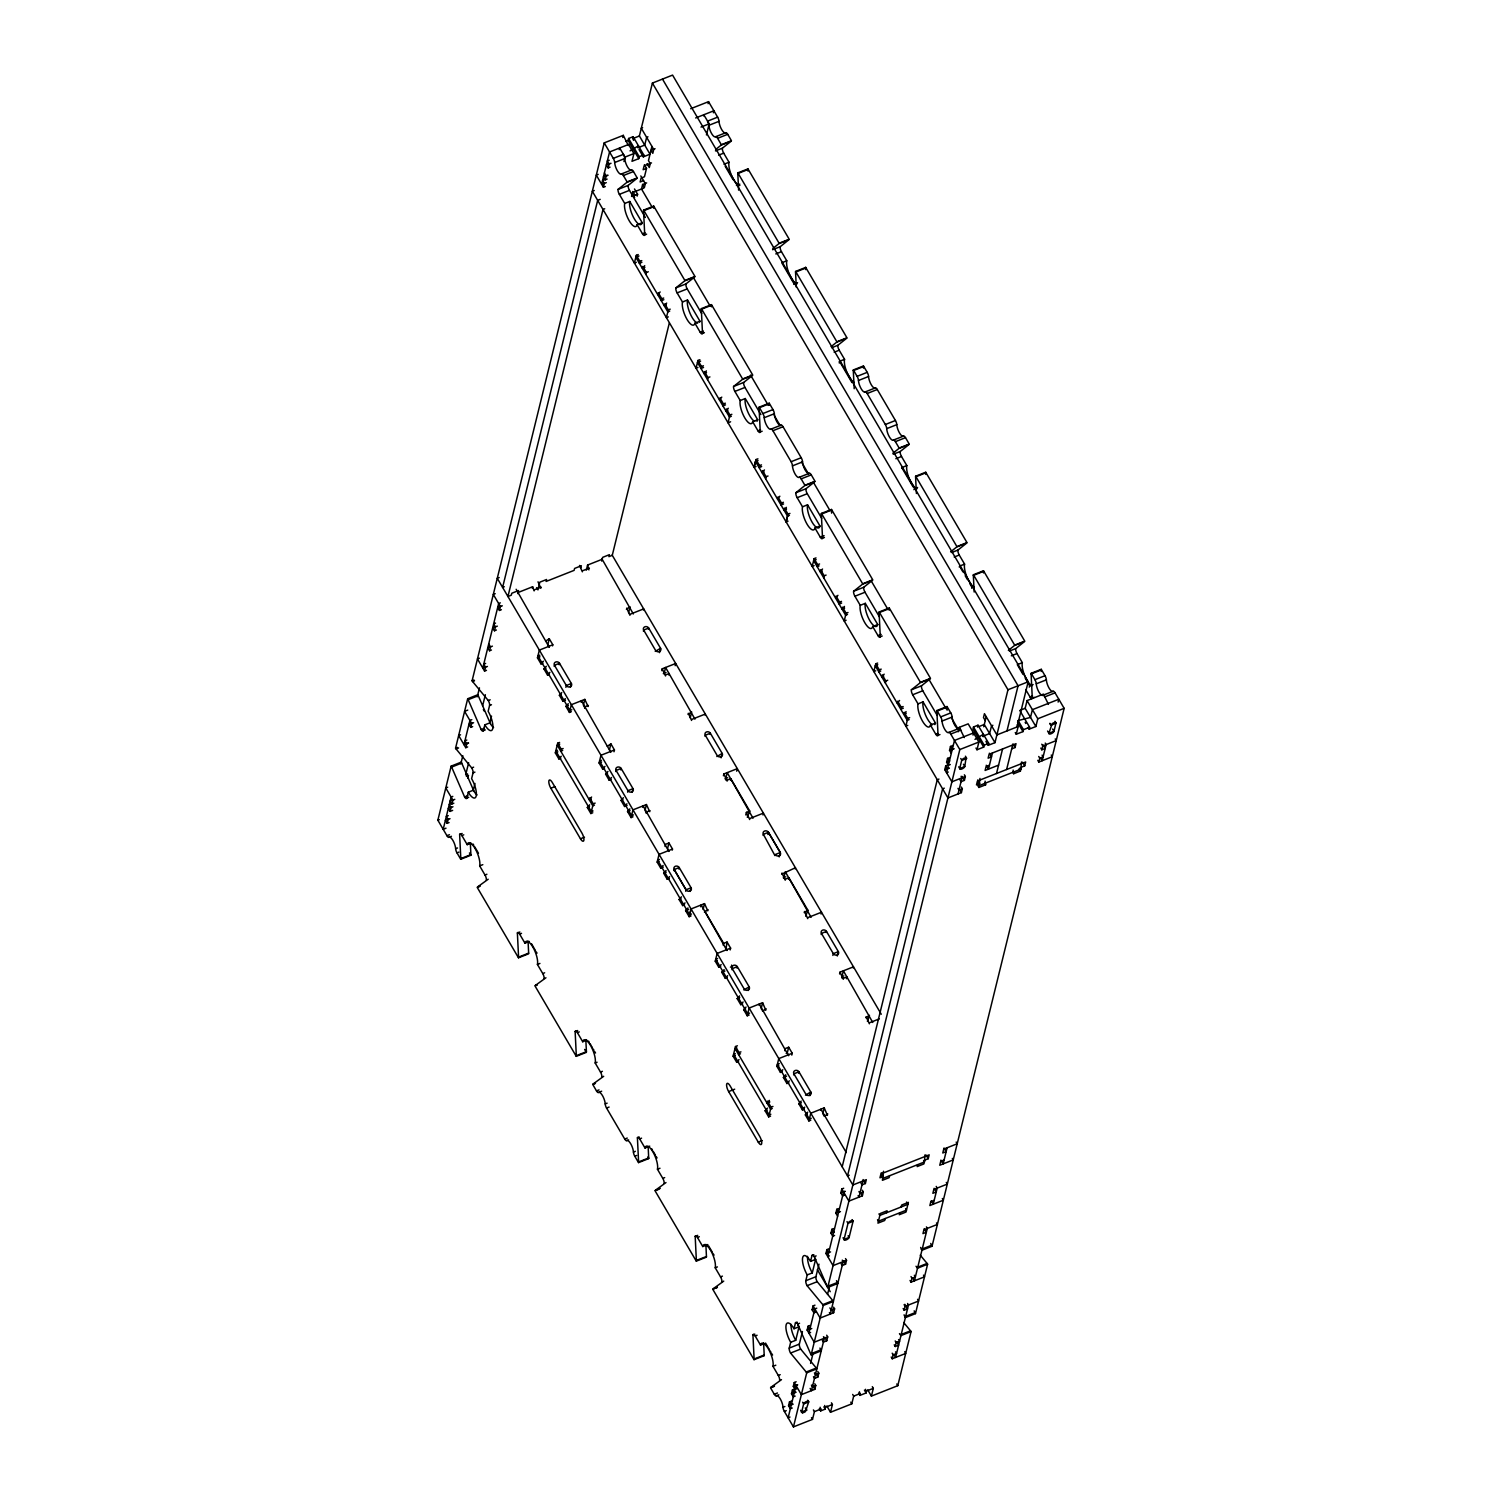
<?xml version="1.0" encoding="UTF-8"?>
<svg xmlns="http://www.w3.org/2000/svg" width="1502" height="1502" viewBox="0 0 1502 1502"><rect width="100%" height="100%" fill="white"/><g stroke="black" fill="none" stroke-linecap="round" stroke-linejoin="round"><path stroke-width="1.5" d="M802.5 1412.819L801.58 1412.349L803.645 1403.938A2.873 1.145 -30.4 0 1 806.518 1401.497A2.873 1.145 -30.4 0 1 808.696 1401.948L805.466 1411.58A3.361 1.333 -30.4 0 1 802.519 1412.8M1055.981 723.006L1055.08 722.443A3.361 1.333 -30.4 0 0 1052.132 723.682L1048.903 733.295A2.873 1.145 -30.4 0 0 1051.062 733.765A2.873 1.145 -30.4 0 0 1053.953 731.305L1055.981 723.006L1054.986 721.298M470.389 844.049L470.896 854.6A3.83 1.277 68.4 0 1 470.858 855.239L460.738 859.275L457.002 852.873A3.83 1.277 68.4 0 1 455.632 848.724A7.679 2.553 68.4 0 0 452.909 840.425A7.679 2.553 68.4 0 0 448.929 837.29A3.83 1.277 68.4 0 1 446.939 835.713L437.852 820.223L451.144 766.133L461.227 762.134A3.83 1.277 68.4 0 1 461.715 763.091L473.881 791.085M451.144 766.133A3.83 1.277 68.4 0 1 451.633 767.071L464.587 796.942A3.83 1.277 68.4 0 0 466.859 798.031L468.267 792.23A13.424 4.45 68.4 0 0 476.172 796.079A13.424 4.45 68.4 0 0 471.609 778.674L473.036 772.873A3.83 1.277 68.4 0 0 471.722 767.916L456.082 748.954A3.83 1.277 68.4 0 1 455.557 748.165L467.685 698.749L477.786 694.75A3.83 1.277 68.4 0 1 478.274 695.708L490.441 723.701M467.685 698.749A3.83 1.277 68.4 0 1 468.173 699.688L481.147 729.559A3.83 1.277 68.4 0 0 483.4 730.648L484.827 724.846A13.424 4.45 68.4 0 0 492.712 728.695A13.424 4.45 68.4 0 0 488.15 711.291L489.577 705.489A3.83 1.277 68.4 0 0 488.281 700.533L472.623 681.57A3.83 1.277 68.4 0 1 472.097 680.782L604.217 142.878L623.292 135.349L628.362 145.525M460.832 763.786L462.823 755.694M477.279 696.797L479.476 687.86M449.079 822.57L447.183 823.321L448.14 819.454L446.357 816.412L448.253 815.661M452.646 810.385L450.112 811.38L451.069 807.513L449.286 804.471L451.182 803.739M453.829 803.213L451.933 803.964L452.891 800.097L445.775 787.968L447.671 787.217M467.648 746.926L465.77 747.677L466.709 743.809L464.925 740.786L466.822 740.035M472.642 726.611L470.746 727.362L471.703 723.495L464.587 711.366L467.742 710.108M486.479 670.324L484.583 671.075L485.522 667.207L483.757 664.166L485.634 663.433M491.454 650.009L489.577 650.76L490.516 646.893L488.732 643.851M496.373 630.014L494.477 630.765L495.435 626.897L493.651 623.856L495.547 623.105M501.368 609.699L499.471 610.432L500.429 606.564L493.313 594.435L495.209 593.684M605.306 186.511L603.41 187.262L604.367 183.394L602.584 180.353L604.48 179.602M607.127 179.095L605.231 179.846L606.188 175.978L604.405 172.937M610.056 167.154L608.16 167.905L609.117 164.037L607.334 160.996L609.23 160.263M465.658 774.919L468.643 762.772M482.611 705.902L485.353 694.731M619.237 149.674L619.65 147.985L625.039 157.072L623.95 161.521M622.767 137.508L623.292 135.349M467.873 778.28L467.535 773.905M628.587 144.455L633.919 153.561L632.004 161.296L638.744 158.649L628.118 140.418L628.606 138.484L633.131 136.701L638.463 145.788L637.655 147.158M517.777 593.609L518.509 590.586L511.788 593.252L511.3 595.186L507.939 596.501L603.015 209.454L604.705 208.778M632.868 137.79L633.131 136.701M477.035 794.971A13.424 4.45 68.4 0 1 473.318 790.24L474.989 783.462M493.576 727.588A13.424 4.45 68.4 0 1 489.877 722.856L491.529 716.078M639.007 149.562L643.288 156.846L650.009 154.199L639.401 135.969L652.394 83.079L672.577 75.1L1028.175 681.777L1017.079 726.949M532.271 588.221L532.628 586.756L518.04 592.52M638.744 158.649L639.214 156.715L628.606 138.484M534.13 590.887L532.628 586.756M643.288 156.846L643.757 154.913L638.425 145.807L637.956 147.759L644.733 145.074L646.63 137.339L647.963 136.813M537.923 589.91L539.819 582.175L546.559 579.509L546.09 581.443L574.121 570.366L574.609 568.432L581.33 565.766L580.861 567.7M540.87 588.221L538.016 581.818M637.148 196.105L637.599 194.284L634.482 188.97M646.649 182.906L642.612 184.483L641.504 189.008L652.168 207.201M644.396 164.751L646.517 168.393L644.471 176.767L641.091 178.1L640.152 181.967L643.513 180.634M651.906 146.445L648.47 160.62L650.253 163.662L649.296 167.529L647.043 163.662M542.898 663.152L541.002 663.903L537.453 657.838L539.349 650.103L552.811 644.79L549.263 638.707L545.62 641.129M638.219 254.551L636.322 255.302L634.388 263.057L636.304 262.306M541.002 663.903L543.367 661.218M636.322 255.302L639.871 261.367L639.401 263.301L641.917 262.306M549.169 646.799L547.836 644.527L549.263 638.707M549.413 674.285L547.517 675.036L543.968 668.953L546.334 666.287M549.188 647.193L516.144 589.272M644.733 265.685L642.368 268.37L644.884 267.356M552.548 645.879L552.811 644.79M547.517 675.036L549.901 672.352M645.916 274.434L646.404 272.5L642.837 266.417M554.2 666.381L554.482 665.292A2.873 2.46 13.8 0 1 555.665 662.025A2.873 2.46 13.8 0 1 559.514 663.302L571.38 683.523L570.478 687.146M559.157 664.748L559.514 663.302L554.482 665.292L566.329 685.513A2.873 2.46 13.8 0 0 570.178 686.789A2.873 2.46 13.8 0 0 571.38 683.523L566.329 685.513L565.878 687.334M582.363 571.83L579.528 565.428M586.343 570.122L587.582 565.052L602.171 559.288M588.915 569.896L587.582 565.052M565.465 700.326L562.931 701.321L559.382 695.257L561.748 692.572M657.782 294.655L660.148 291.97M703.518 115.879L703.8 114.753L709.169 123.84L706.447 134.955M708.062 103.676L708.55 101.667L690.676 108.726M562.931 701.321L565.296 698.637M658.252 292.721L661.8 298.785L661.331 300.719L663.846 299.724M571.342 711.685L569.446 712.436L565.897 706.372L568.263 703.687M601.72 561.11L602.64 557.355L609.38 554.689L608.911 556.641L612.272 555.308L669.31 323.08M666.663 303.085L664.297 305.77L666.193 305.019M560.772 758.191L558.875 758.923L555.327 752.859L557.693 743.19L559.589 742.439M713.394 112.781L713.882 110.772L695.651 117.963M569.446 712.436L571.361 704.701L584.822 699.388L588.108 706.541M664.766 303.836L668.315 309.9L666.4 317.654L668.315 316.903M558.875 758.923L561.241 756.257M557.693 743.19L561.26 749.254L560.772 751.188L562.668 750.437M581.086 702.166L581.443 700.721L610.807 752.352M583.396 705.189L584.822 699.388M584.653 708.231L585.01 706.785L588.371 705.452M626.39 609.23L630.033 606.808L628.606 612.628M629.958 615.294L626.653 608.141M633.318 613.961L602.02 559.044M592.764 812.789L590.868 813.54L587.32 807.456L589.685 804.79M591.6 797.036L589.216 799.721L591.112 798.97M604.536 768.311L602.64 769.062L599.091 762.997L600.988 755.262L614.449 749.949L610.901 743.865L607.259 746.287M699.857 359.71L697.961 360.461L696.027 368.215L697.942 367.464M590.868 813.54L593.252 803.852L589.704 797.787M602.64 769.062L605.006 766.377M697.961 360.461L701.509 366.526L701.04 368.459L703.556 367.464M643.419 609.981L643.682 608.892L630.22 614.205M610.582 751.582L609.474 749.686L610.901 743.865M611.051 779.444L609.155 780.195L605.606 774.112L607.972 771.446M706.372 370.844L704.006 373.529L706.522 372.515M643.4 631.159L643.663 630.07A2.873 2.46 13.8 0 1 644.846 626.803A2.873 2.46 13.8 0 1 648.714 628.08L660.561 648.301L659.491 652.657M613.999 751.751L614.449 749.949M609.155 780.195L611.521 777.51M707.555 379.593L708.024 377.659L704.476 371.576M648.432 629.169L648.714 628.08L643.663 630.07L655.51 650.291A2.873 2.46 13.8 0 0 659.378 651.568A2.873 2.46 13.8 0 0 660.561 648.301L655.247 651.38M615.839 771.54L616.102 770.451A2.873 2.46 13.8 0 1 617.303 767.184A2.873 2.46 13.8 0 1 621.152 768.461L633.018 788.681L632.117 792.305M620.795 769.906L621.152 768.461L616.102 770.451L627.967 790.672A2.873 2.46 13.8 0 0 631.816 791.948A2.873 2.46 13.8 0 0 633.018 788.681L627.967 790.672L627.611 792.136M627.085 805.485L624.569 806.48L621.021 800.416L623.386 797.731M719.402 399.814L721.786 397.129M624.569 806.48L626.935 803.795M719.89 397.88L723.438 403.944L722.969 405.878L725.485 404.883M661.781 670.624L662.213 668.803L675.675 663.49L675.149 665.668M632.98 816.844L631.084 817.595L627.536 811.531L629.901 808.846M728.301 408.244L725.935 410.928L727.813 410.177M664.072 673.647L665.593 667.489L694.957 719.12M665.517 675.975L662.213 668.803M631.084 817.595L632.98 809.86L646.442 804.546L649.746 811.7M726.405 408.995L729.953 415.059L728.038 422.813L730.592 421.799M668.784 674.999L669.141 673.553L665.78 674.886M642.725 807.325L643.081 805.879L668.897 851.446M646.442 804.546L645.034 810.348L646.799 813.389M646.292 813.389L646.649 811.944L650.009 810.611M688.029 714.389L691.671 711.967L690.244 717.787M691.596 720.453L688.292 713.3M756.032 466.54L754.079 467.31L755.506 461.508L758.041 460.513M663.246 867.161L660.711 868.156L657.163 862.092L659.059 854.356L672.502 849.043L668.953 842.979L665.574 844.312L665.048 846.49M754.135 467.291L756.032 459.556L757.928 458.805M660.711 868.156L663.095 865.471M756.032 459.556L759.599 465.62L759.111 467.554L761.645 466.559M667.601 848.423L668.953 842.979M669.141 878.539L667.245 879.271L663.677 873.206L666.043 870.522M764.443 469.938L762.077 472.604L763.974 471.872M705.058 715.14L705.32 714.051L691.859 719.364M672.239 850.132L672.502 849.043M667.245 879.271L669.61 876.605M765.644 478.687L766.114 476.735L762.547 470.67M705.02 736.318L705.302 735.229A2.873 2.46 13.8 0 1 706.484 731.962A2.873 2.46 13.8 0 1 710.352 733.239L722.199 753.46L721.129 757.815M673.891 870.634L674.191 869.545A2.873 2.46 13.8 0 1 675.356 866.278A2.873 2.46 13.8 0 1 679.204 867.555L691.089 887.776L690.169 891.418M710.07 734.328L710.352 733.239L705.302 735.229L717.149 755.45A2.873 2.46 13.8 0 0 720.998 756.726A2.873 2.46 13.8 0 0 722.199 753.46L716.886 756.539M678.848 869.02L679.242 867.555L674.191 869.545L686.02 889.785A2.873 2.46 13.8 0 0 689.869 891.062A2.873 2.46 13.8 0 0 691.07 887.776L686.038 889.766L685.663 891.23M684.537 904.824L682.64 905.575L679.092 899.51L681.457 896.825M777.492 498.908L779.857 496.223M682.64 905.575L685.025 902.89M777.961 496.974L781.528 503.039L781.04 504.972L783.575 503.977M691.051 915.938L689.174 916.689L685.607 910.625L687.972 907.94M786.372 507.338L784.006 510.023L786.541 509.028M723.42 775.783L723.851 773.962L737.313 768.648L736.693 771.202M691.502 914.023L689.625 914.774L691.051 908.954L704.513 903.641L707.799 910.794M788.024 521.156L786.09 521.907L787.517 516.106L755.506 461.508M689.174 916.689L691.07 908.954M786.147 521.889L788.043 514.153L784.476 508.089M725.71 778.806L727.231 772.648L753.028 818.215M727.137 781.134L723.851 773.962M730.423 780.158L730.779 778.712L727.419 780.045M700.721 906.776L701.171 904.955L726.968 950.541M703.086 909.442L704.513 903.641M704.438 912.127L708.062 909.705M745.781 814.929L746.4 812.375L749.761 811.061L730.779 778.712M747.283 817.276L749.761 811.061M749.686 819.548L746.4 812.375M720.697 966.499L718.801 967.25L715.252 961.186L717.149 953.432L730.61 948.119L727.043 942.054L723.682 943.387L723.232 945.209M816.018 557.899L814.122 558.65L812.188 566.404L814.103 565.634M718.801 967.25L721.167 964.566M814.122 558.65L817.67 564.714L817.201 566.648L819.097 565.897M726.067 948.626L727.043 942.054M727.212 977.614L725.316 978.365L721.767 972.301L724.133 969.616M822.533 569.014L820.167 571.699L822.045 570.948M762.96 814.966L763.429 813.126L749.967 818.459M730.16 949.94L730.61 948.119M725.316 978.365L727.681 975.68M823.716 577.763L824.185 575.829L820.636 569.765M763.11 835.412L763.392 834.305A2.873 2.46 13.8 0 1 764.593 831.038A2.873 2.46 13.8 0 1 768.442 832.315L780.308 852.535L779.2 856.91M731.925 968.077L731.587 965.11M732 969.729L732.263 968.64A2.873 2.46 13.8 0 1 733.464 965.373A2.873 2.46 13.8 0 1 737.313 966.65L749.179 986.87L748.278 990.494M767.897 834.511L768.442 832.315M736.956 968.095L737.313 966.65L732.263 968.64L744.128 988.86A2.873 2.46 13.8 0 0 747.977 990.137A2.873 2.46 13.8 0 0 749.179 986.87L743.847 989.949M742.626 1003.918L740.73 1004.669L737.182 998.586L739.547 995.92M835.563 598.003L837.947 595.318M774.957 855.633L763.373 834.323L768.423 832.333L780.27 852.554A2.873 2.46 13.8 0 1 779.106 855.821A2.873 2.46 13.8 0 1 775.257 854.525L780.27 852.554M740.73 1004.669L743.096 1001.984M836.051 596.05L839.599 602.133L839.13 604.067L841.646 603.072M749.141 1015.033L747.245 1015.784L743.697 1009.719L746.062 1007.035M844.462 606.433L842.096 609.117L844.612 608.122M738.571 1061.52L736.675 1062.271L733.107 1056.206L735.492 1046.537L737.388 1045.786M781.697 874.145L795.422 867.743L795.14 868.832M747.245 1015.784L749.141 1008.049L762.603 1002.716L765.813 1010.245M842.566 607.183L846.114 613.248L844.199 621.002L846.114 620.232M736.675 1062.271L739.04 1059.586M735.492 1046.537L739.04 1052.602L738.571 1054.535L740.467 1053.784M783.781 877.9L785.302 871.742L811.118 917.309M785.246 880.21L781.96 873.056M788.531 879.233L788.888 877.788L785.527 879.121M758.979 1005.138L759.242 1004.049L788.606 1055.699M762.077 1010.039L761.176 1008.537L762.603 1002.716M762.528 1011.203L766.17 1008.8M804.19 912.578L807.832 910.156L788.888 877.788M807.832 910.156L805.767 916.22M807.738 918.642L804.452 911.489M770.564 1116.136L768.667 1116.868L765.119 1110.804L767.484 1108.119M769.381 1100.384L767.015 1103.069L769.85 1101.942M782.335 1071.658L780.439 1072.409L776.872 1066.345L778.787 1058.591L792.249 1053.277L788.681 1047.213L785.321 1048.546L784.795 1050.724M877.637 663.058L875.76 663.809L873.826 671.563L875.741 670.793M768.667 1116.868L771.052 1107.199L767.484 1101.135M780.439 1072.409L782.805 1069.724M875.76 663.809L879.308 669.873L878.839 671.807L880.735 671.056M821.031 914.042L821.481 912.24L808.02 917.553M788.588 1055.305L787.255 1053.015L788.681 1047.213M788.85 1082.773L786.954 1083.524L783.406 1077.46L785.771 1074.775M884.171 674.173L881.805 676.858L883.683 676.107M821.181 934.507L821.463 933.418A2.873 2.46 13.8 0 1 822.645 930.132A2.873 2.46 13.8 0 1 826.494 931.428L838.36 951.648L837.29 956.004M791.798 1055.099L792.249 1053.277M786.954 1083.524L789.32 1080.839M885.354 682.922L885.823 680.988L882.275 674.924M826.231 932.498L826.494 931.428L821.463 933.418L833.31 953.639A2.873 2.46 13.8 0 0 837.158 954.915A2.873 2.46 13.8 0 0 838.36 951.648L833.31 953.639L832.859 955.441M793.638 1074.888L793.901 1073.799A2.873 2.46 13.8 0 1 795.102 1070.532A2.873 2.46 13.8 0 1 798.951 1071.808L810.798 1092.029L809.916 1095.653M798.595 1073.254L798.951 1071.808L793.901 1073.799L805.767 1094.019A2.873 2.46 13.8 0 0 809.616 1095.296A2.873 2.46 13.8 0 0 810.798 1092.029L805.485 1095.108M804.265 1109.077L802.368 1109.828L798.801 1103.745L801.186 1101.079M897.201 703.143L899.567 700.476M802.368 1109.828L804.734 1107.143M897.689 701.209L901.238 707.292L900.768 709.226L903.284 708.231M839.58 973.972L840.012 972.151L853.474 966.837L853.211 967.926M810.78 1120.192L808.883 1120.943L805.335 1114.878L807.7 1112.193M906.1 711.591L903.716 714.276L906.25 713.281M841.871 976.995L843.392 970.818L872.756 1022.468M843.298 979.304L840.012 972.151M808.883 1120.943L810.78 1113.207L824.241 1107.875L827.452 1115.404M904.204 712.342L907.752 718.407L905.837 726.161L907.752 725.391M846.49 978.703L846.94 976.901L843.58 978.215M820.618 1110.297L820.881 1109.208L846.302 1152.578M823.716 1115.197L822.814 1113.695L824.241 1107.875M824.166 1116.361L827.809 1113.958M865.828 1017.736L869.451 1015.314L867.405 1021.379M813.408 1409.927L814.422 1411.636L812.507 1419.371L793.45 1426.9L806.724 1372.809A3.83 1.277 68.4 0 0 806.198 1372.021L790.559 1353.058A3.83 1.277 68.4 0 1 789.245 1348.101L790.672 1342.281A13.424 4.45 68.4 0 1 786.128 1324.895A13.424 4.45 68.4 0 1 794.014 1328.744L799.064 1326.754A13.424 4.45 68.4 0 0 798.125 1325.271M794.014 1328.744L795.44 1322.943L797.318 1322.192M819.942 1348.045L820.749 1349.904A3.83 1.277 68.4 0 0 821.237 1350.861L811.136 1354.842L823.284 1305.426A3.83 1.277 68.4 0 0 822.758 1304.637L807.1 1285.674A3.83 1.277 68.4 0 1 805.804 1280.718L807.231 1274.916A13.424 4.45 68.4 0 1 802.669 1257.512A13.424 4.45 68.4 0 1 810.554 1261.361L815.605 1259.371A13.424 4.45 68.4 0 0 814.685 1257.887M810.554 1261.361L811.981 1255.559L813.877 1254.808M869.376 1023.801L866.091 1016.647M790.672 1342.281L795.722 1340.291L799.064 1326.754M807.231 1274.916L812.282 1272.907L815.605 1259.371M842.19 1166.791L937.267 779.745L938.957 779.069M806.724 1372.809L816.825 1368.829A3.83 1.277 68.4 0 0 816.299 1368.04L800.66 1349.078A3.83 1.277 68.4 0 1 799.346 1344.102L802.443 1331.523M823.284 1305.426L833.385 1301.445A3.83 1.277 68.4 0 0 832.84 1300.657L817.201 1281.694A3.83 1.277 68.4 0 1 815.905 1276.719L818.984 1264.14M792.23 1408.012L790.334 1408.763L788.55 1405.741L789.508 1401.873L791.404 1401.122M795.159 1396.09L793.263 1396.841L791.479 1393.8L792.436 1389.932L794.333 1389.181M796.98 1388.674L795.084 1389.425L793.3 1386.384L794.258 1382.516L796.154 1381.765M826.701 1335.203L827.696 1336.911L814.234 1342.225L807.137 1330.096L808.076 1326.228L809.972 1325.477M815.793 1312.072L813.896 1312.804L812.113 1309.782L813.07 1305.914L814.966 1305.163M845.513 1258.601L846.527 1260.309L833.066 1265.623L825.95 1253.494L826.889 1249.626L828.785 1248.875M834.605 1235.451L832.709 1236.202L830.944 1233.18L831.883 1229.312L833.779 1228.561M837.628 1216.207L835.844 1213.184L836.802 1209.298L838.698 1208.566M844.518 1195.141L842.622 1195.892L840.838 1192.851L841.796 1188.983L843.692 1188.232M964.359 774.788L965.354 776.496L951.892 781.81L944.777 769.681L945.734 765.813L947.631 765.062M950.278 764.537L948.382 765.288L946.598 762.265L947.555 758.397L949.452 757.646M951.31 753.366L949.527 750.324L950.484 746.456L953.019 745.461M814.854 1308.937L808.902 1333.138L810.592 1332.462M958.201 731.793L959.29 727.343L968.17 723.851L978.891 742.026L976.995 749.761L983.716 747.114L984.186 745.18L973.484 726.987L978.009 725.203L988.729 743.377L988.26 745.311L994.981 742.664L1007.973 689.756L652.394 83.079M836.483 1280.662L837.309 1282.52A3.83 1.277 68.4 0 0 837.797 1283.478L827.696 1287.458L959.816 749.554L950.728 734.065A3.83 1.277 68.4 0 0 948.738 732.488A7.679 2.553 68.4 0 1 944.758 729.352A7.679 2.553 68.4 0 1 942.036 721.054A3.83 1.277 68.4 0 0 940.684 716.905L936.929 710.502L947.03 706.522L950.766 712.906A3.83 1.277 68.4 0 1 952.137 717.055A7.679 2.553 68.4 0 0 954.859 725.353A7.679 2.553 68.4 0 0 958.839 728.508A3.83 1.277 68.4 0 1 960.829 730.066L950.728 734.065M810.592 1363.403L813.07 1353.283M827.546 1294.386L829.742 1285.449M964.303 737.595L959.29 727.343M961.749 760.219L959.722 768.536A2.873 1.145 -30.4 0 0 961.881 768.986A2.873 1.145 -30.4 0 0 964.772 766.527L966.086 757.646A3.361 1.333 -30.4 0 0 962.932 758.904L961.787 760.106L960.754 758.51M973.484 726.987L972.996 728.921L983.716 747.114M862.955 1181.004L858.994 1197.132L858.111 1195.611M958.032 793.957L961.993 777.829L961.092 776.309M973.014 735.098L973.559 732.92L954.483 740.448L946.56 772.704L948.25 772.047M794.258 1382.516L801.373 1394.645L814.835 1389.331L815.774 1385.464L814.779 1383.755M813.483 1376.696L814.478 1378.404L817.839 1377.071L818.797 1373.203L817.783 1371.495M822.383 1340.404L823.396 1342.112L826.757 1340.779L827.696 1336.911M813.07 1305.914L820.186 1318.043L833.648 1312.729L834.605 1308.862L833.591 1307.153M841.195 1263.802L842.209 1265.51L845.57 1264.177L846.527 1260.309M841.796 1188.983L848.893 1201.112L862.373 1195.799L863.312 1191.931L862.317 1190.222M861.003 1183.163L862.017 1184.871L865.377 1183.538L866.316 1179.671L852.854 1184.984L497.275 578.308L499.171 577.557M594.229 190.51L592.332 191.261L947.931 797.938L961.393 792.624L962.35 788.757L961.336 787.048M960.041 779.989L961.036 781.697L964.397 780.364L965.354 776.496M977.539 727.137L978.009 725.203M983.754 726.78L986.176 716.736M983.247 736.787L983.341 734.29L974.967 739.36M983.078 735.605L983.397 734.271M824.692 1405.478L825.218 1409.12L820.674 1410.904L820.148 1407.261M985.105 781.153L985.631 784.795L978.891 787.461L979.961 778.412M852.685 1394.419L853.68 1396.128L851.784 1403.863L830.512 1412.255L832.408 1404.52L831.413 1402.812M992.447 752.971L988.485 769.099L986.232 765.25M889.597 1175.728L889.128 1177.662L882.406 1180.309L883.495 1171.26M885.166 1218.535L884.697 1220.488L877.957 1223.135L880.341 1213.466L887.062 1210.8L886.593 1212.734M996.521 773.511L1002.547 748.991M1006.978 730.93L1018.074 685.776L662.476 79.08M1048.434 704.363L1043.439 694.112L1027.068 700.589L1032.4 709.676L1030.503 717.43L1018.074 720.585L1017.605 722.518L1022.975 731.605L1016.253 734.253L1015.258 732.544M1006.622 769.512L1012.648 745.011M1016.253 734.253L1018.149 726.517L1017.154 724.809M899.754 1212.79L899.266 1214.724L906.006 1212.058L908.372 1202.389L901.651 1205.036L901.181 1206.97M1011.691 748.878L1015.052 747.545L1016.009 743.678L989.086 754.304L988.128 758.172L991.508 756.858L989.367 753.215M1028.157 727.456L1029.152 729.165L1035.873 726.499L1025.171 708.324L1027.068 700.589M865.584 1389.312L866.11 1392.955L859.933 1395.396L859.407 1391.753M1022.975 731.605L1023.463 729.672L1018.131 720.566M917.647 1164.651L917.178 1166.585L923.899 1163.919L924.856 1160.051L928.217 1158.718L929.175 1154.85L880.942 1173.907L879.984 1177.775L883.345 1176.441L881.223 1172.799M977.708 779.951L979.848 783.593L976.488 784.908L977.427 781.04L1025.659 762.002L1024.721 765.87L1021.36 767.203L1020.402 771.07L1013.662 773.718L1013.137 770.075M1029.152 729.165L1029.621 727.231L1019.971 710.859M881.298 1175.728L882.857 1178.394L924.35 1162.004L925.007 1154.869M977.764 782.88L979.323 785.546L1020.834 769.155L1021.473 762.021M903.678 1322.53L910.531 1330.81A3.83 1.277 68.4 0 1 911.057 1331.598L897.783 1385.689L871.404 1396.109L873.319 1388.374L872.305 1386.665M1035.873 726.499L1037.788 718.763L1032.456 709.657L1058.816 699.256L1058.121 702.072M904.692 1351.744L905.706 1353.433L892.244 1358.766L893.183 1354.879L892.188 1353.189M896.619 1341.755L898.609 1345.172L895.248 1346.505L896.206 1342.638L895.192 1340.929M904.861 1304.337L907.527 1308.88L904.166 1310.213L905.105 1306.346L904.11 1304.637M923.505 1275.123L924.519 1276.831L911.057 1282.145L911.996 1278.277L911.001 1276.569M1051.269 755.018L1052.264 756.726L1038.802 762.058L1039.759 758.172L1038.746 756.482M1043.177 745.048L1045.185 748.465L1041.806 749.798L1042.764 745.931L1041.768 744.222M947.105 1147.772L943.143 1163.9L940.909 1160.107M904.073 1314.813L904.88 1316.672A3.83 1.277 68.4 0 0 905.368 1317.629L915.469 1313.63L927.616 1264.215A3.83 1.277 68.4 0 0 927.091 1263.445L920.238 1255.146M920.632 1247.43L921.439 1249.288A3.83 1.277 68.4 0 0 921.928 1250.246L932.029 1246.266L1064.148 708.343L1055.061 692.854A3.83 1.277 68.4 0 0 1053.071 691.277A7.679 2.553 68.4 0 1 1049.091 688.141A7.679 2.553 68.4 0 1 1046.368 679.843A3.83 1.277 68.4 0 0 1044.998 675.693L1041.262 669.291L1031.161 673.29A3.83 1.277 68.4 0 0 1031.104 673.966L1032.287 698.073L1034.165 697.341M1050.949 724.997L1049.936 723.288M618.073 189.383L626.897 182.362L636.998 178.362L628.174 185.403L618.073 189.383A3.83 1.277 68.4 0 0 619.368 194.359L624.701 203.446A13.424 4.45 68.4 0 0 629.263 220.85A13.424 4.45 68.4 0 0 637.148 224.68L642.481 233.786A3.83 1.277 68.4 0 0 644.733 234.894L646.63 234.143M715.628 149.524L721.148 145.131L731.23 141.15L722.406 148.172L715.459 150.913M675.825 287.915L684.668 280.893L694.75 276.894L685.926 283.934L675.825 287.915A3.83 1.277 68.4 0 0 677.12 292.89L682.471 301.996A13.424 4.45 68.4 0 0 687.015 319.382A13.424 4.45 68.4 0 0 694.9 323.23L700.251 332.317A3.83 1.277 68.4 0 0 702.504 333.425L704.382 332.674M772.817 248.506L778.9 243.681L788.982 239.682L780.158 246.722L772.591 249.707M733.577 386.465L742.42 379.424L752.502 375.444L743.678 382.466L733.577 386.465A3.83 1.277 68.4 0 0 734.891 391.421L740.223 400.527A13.424 4.45 68.4 0 0 744.785 417.913A13.424 4.45 68.4 0 0 752.671 421.762L758.003 430.867A3.83 1.277 68.4 0 0 760.256 431.956L762.152 431.205M831.132 346.605L836.652 342.212L846.752 338.213L837.909 345.253L831.601 347.751M795.872 492.731L804.697 485.69L814.797 481.71L805.973 488.732L795.872 492.731A3.83 1.277 68.4 0 0 797.168 497.688L802.5 506.794A13.424 4.45 68.4 0 0 807.062 524.179A13.424 4.45 68.4 0 0 814.948 528.028L820.28 537.134A3.83 1.277 68.4 0 0 822.533 538.223L824.429 537.472M892.864 453.304L898.928 448.478L909.029 444.498L900.205 451.52L893.258 454.261M488.188 879.233L477.467 887.006L479.983 886.011M853.624 591.262L862.448 584.24L872.549 580.241L863.725 587.282L853.624 591.262A3.83 1.277 68.4 0 0 854.92 596.238L860.252 605.325A13.424 4.45 68.4 0 0 864.814 622.729A13.424 4.45 68.4 0 0 872.7 626.559L878.032 635.665A3.83 1.277 68.4 0 0 880.285 636.754L882.181 636.022M950.616 551.854L956.68 547.01L966.781 543.029L957.957 550.051L951.648 552.548M545.939 977.764L535.219 985.537L537.115 984.786M911.376 689.793L920.2 682.772L930.301 678.773L921.477 685.813L911.376 689.793A3.83 1.277 68.4 0 0 912.672 694.769L918.022 703.875A13.424 4.45 68.4 0 0 922.566 721.26A13.424 4.45 68.4 0 0 930.451 725.109L935.784 734.196A3.83 1.277 68.4 0 0 938.055 735.304L939.933 734.553M1008.368 650.385L1014.451 645.56L1024.533 641.561L1015.709 648.601L1009.4 651.079M603.691 1076.296L592.971 1084.068L595.487 1083.073M665.987 1182.562L655.247 1190.354L658.42 1189.096M723.739 1281.112L713.018 1288.885L714.896 1288.134M781.491 1379.643L770.77 1387.416L774.544 1385.914M642.631 127.708L641.298 128.233L653.745 149.468L652.788 153.335L651.004 150.294L655.06 148.717M625.602 141.413L628.118 140.418M633.074 138.466L639.401 135.969M628.625 144.436L609.568 151.965L601.645 184.22L604.161 183.225M638.463 145.788L630.051 150.876M613.304 158.367L623.405 154.387A3.83 1.277 68.4 0 1 624.757 158.536A7.679 2.553 68.4 0 0 627.479 166.835A7.679 2.553 68.4 0 0 631.478 169.97A3.83 1.277 68.4 0 1 633.468 171.547L637.205 177.931L627.123 181.93L623.368 175.527A3.83 1.277 68.4 0 0 621.377 173.969A7.679 2.553 68.4 0 1 617.378 170.815A7.679 2.553 68.4 0 1 614.675 162.516A3.83 1.277 68.4 0 0 613.304 158.367L604.217 142.878M717.637 117.156L707.536 121.155A3.83 1.277 68.4 0 1 708.906 125.304A7.679 2.553 68.4 0 0 711.629 133.603A7.679 2.553 68.4 0 0 715.609 136.738A3.83 1.277 68.4 0 1 717.599 138.315L721.354 144.718L731.455 140.719L727.7 134.316A3.83 1.277 68.4 0 0 725.71 132.758A7.679 2.553 68.4 0 1 721.711 129.623A7.679 2.553 68.4 0 1 719.007 121.324A3.83 1.277 68.4 0 0 717.637 117.156L708.55 101.667M625.039 157.072L633.919 153.561M701.002 127.069L709.169 123.84M609.756 163.549L606.395 164.882L608.16 167.905M609.117 164.037L611.014 163.286M614.675 162.516L624.757 158.536M708.906 125.304L719.007 121.324M639.214 156.715L643.757 154.913M598.19 174.382L596.294 175.133L603.41 187.262M607.24 175.321L603.466 176.804L605.231 179.846M606.188 175.978L608.085 175.227M621.377 173.969L631.478 169.97M715.609 136.738L725.71 132.758M651.511 162.911L644.114 165.84L643.156 169.707L646.517 168.393M623.368 175.527L633.468 171.547M717.599 138.315L727.7 134.316M604.367 183.394L606.264 182.643M600.199 199.353L597.683 200.348L502.607 587.413L504.297 586.738M619.368 194.359L629.469 190.36L645.353 217.471M718.651 155.138L723.701 153.148L729.033 162.254A13.424 4.45 68.4 0 0 732.075 176.729A13.424 4.45 68.4 0 0 739.866 185.441M643.72 188.144L632.511 192.556L631.553 196.424L637.599 194.284M624.701 203.446L629.751 201.456L642.199 222.69L637.148 224.68M723.983 164.244L729.033 162.254M643.626 210.092L653.727 206.093L694.975 276.481L684.874 280.461L643.626 210.092A3.83 1.277 68.4 0 0 643.551 210.768L644.733 234.894M737.857 172.861L747.958 168.881L789.207 239.25L779.106 243.249L737.857 172.861A3.83 1.277 68.4 0 0 737.801 173.556L738.608 190.134M643.551 210.768L653.652 206.788A3.83 1.277 68.4 0 1 653.708 206.131M737.801 173.556L747.883 169.557A3.83 1.277 68.4 0 1 747.94 168.919M736.431 185.478L739.81 184.145M642.481 233.786L645.015 232.791M638.97 255.997L635.815 257.255L667.827 311.853L669.723 311.102M639.871 261.367L641.767 260.616M646.404 272.5L648.282 271.749M661.8 298.785L663.696 298.034M677.12 292.89L687.221 288.91L701.678 313.543M775.783 253.932L781.453 251.679L786.785 260.785A13.424 4.45 68.4 0 0 789.432 274.378A13.424 4.45 68.4 0 0 796.924 283.953M682.471 301.996L687.503 299.987L699.951 321.221A13.424 4.45 68.4 0 1 699.65 322.104M786.785 260.785L781.753 262.775L794.183 284.009A13.424 4.45 68.4 0 1 794.051 284.479M668.315 309.9L670.211 309.149M701.378 308.623L711.479 304.643L752.727 375.012L742.626 378.992L701.378 308.623A3.83 1.277 68.4 0 0 701.321 309.299L702.504 333.425M701.321 309.299L711.404 305.319A3.83 1.277 68.4 0 1 711.46 304.681M796.285 287.164L795.553 272.087L805.635 268.107A3.83 1.277 68.4 0 1 805.692 267.45M694.9 323.23L699.951 321.221M794.183 284.009L797.562 282.676M700.251 332.317L703.405 331.078M700.608 361.156L697.454 362.414L729.465 417.012L731.361 416.261M701.509 366.526L703.405 365.775M708.024 377.659L709.92 376.908M734.891 391.421L744.973 387.441L760.876 414.552M834.173 352.219L839.205 350.21L844.556 359.316A13.424 4.45 68.4 0 0 846.809 372.027A13.424 4.45 68.4 0 0 853.887 382.184M723.438 403.944L725.335 403.193M740.223 400.527L745.274 398.537L757.703 419.771A13.424 4.45 68.4 0 1 756.97 421.273M839.28 363.033A13.424 4.45 68.4 0 1 839.505 361.306L844.556 359.316M729.953 415.059L731.85 414.308M759.13 407.155L769.231 403.174L772.967 409.577A3.83 1.277 68.4 0 1 774.337 413.726A7.679 2.553 68.4 0 0 777.06 422.024A7.679 2.553 68.4 0 0 781.04 425.16A3.83 1.277 68.4 0 1 783.03 426.737L801.204 457.716A3.83 1.277 68.4 0 1 802.556 461.884A7.679 2.553 68.4 0 0 805.279 470.182A7.679 2.553 68.4 0 0 809.259 473.318A3.83 1.277 68.4 0 1 811.268 474.876L815.004 481.278L804.903 485.277L801.167 478.875A3.83 1.277 68.4 0 0 799.177 477.298A7.679 2.553 68.4 0 1 795.178 474.163A7.679 2.553 68.4 0 1 792.455 465.864A3.83 1.277 68.4 0 0 791.103 461.715L772.929 430.717A3.83 1.277 68.4 0 0 770.939 429.14A7.679 2.553 68.4 0 1 766.959 426.005A7.679 2.553 68.4 0 1 764.236 417.706A3.83 1.277 68.4 0 0 762.885 413.557L759.13 407.155A3.83 1.277 68.4 0 0 759.073 407.831L760.256 431.956M853.361 369.943L863.462 365.962L867.217 372.346A3.83 1.277 68.4 0 1 868.569 376.495A7.679 2.553 68.4 0 0 871.291 384.794A7.679 2.553 68.4 0 0 875.272 387.948A3.83 1.277 68.4 0 1 877.262 389.506L895.436 420.504A3.83 1.277 68.4 0 1 896.788 424.653A7.679 2.553 68.4 0 0 899.51 432.951A7.679 2.553 68.4 0 0 903.491 436.106A3.83 1.277 68.4 0 1 905.499 437.664L909.236 444.066L899.154 448.047L895.399 441.663A3.83 1.277 68.4 0 0 893.408 440.086A7.679 2.553 68.4 0 1 889.409 436.951A7.679 2.553 68.4 0 1 886.706 428.652A3.83 1.277 68.4 0 0 885.335 424.503L867.18 393.505A3.83 1.277 68.4 0 0 865.171 391.928A7.679 2.553 68.4 0 1 861.19 388.793A7.679 2.553 68.4 0 1 858.468 380.494A3.83 1.277 68.4 0 0 857.116 376.345L853.361 369.943A3.83 1.277 68.4 0 0 853.305 370.618L854.187 388.718M759.073 407.831L769.155 403.85A3.83 1.277 68.4 0 1 769.212 403.212M853.305 370.618L863.406 366.638A3.83 1.277 68.4 0 1 863.443 365.981M762.885 413.557L772.967 409.577M857.116 376.345L867.217 372.346M752.671 421.762L757.703 419.771M764.236 417.706L774.337 413.726M858.468 380.494L868.569 376.495M758.003 430.867L760.519 429.854M770.939 429.14L781.04 425.16M865.171 391.928L875.272 387.948M772.929 430.717L783.03 426.737M867.18 393.505L877.262 389.506M759.599 465.62L761.476 464.869M791.103 461.715L801.204 457.716M885.335 424.503L895.436 420.504M792.455 465.864L802.556 461.884M886.706 428.652L896.788 424.653M766.114 476.735L768.01 476.003M799.177 477.298L809.259 473.318M893.408 440.086L903.491 436.106M801.167 478.875L811.268 474.876M895.399 441.663L905.499 437.664M500.335 602.865L498.645 603.541L482.799 668.052L487.418 666.456M534.393 589.798L541.133 587.132M582.645 570.741L589.366 568.075M500.842 606.151L497.688 607.409L499.471 610.432M500.429 606.564L502.306 605.813M781.528 503.039L783.406 502.288M797.168 497.688L807.269 493.707L821.707 518.359M895.83 458.73L901.5 456.495L906.832 465.582A13.424 4.45 68.4 0 0 909.48 479.194A13.424 4.45 68.4 0 0 916.971 488.751M497.331 626.146L492.694 627.723L494.477 630.765M802.5 506.794L807.55 504.803L819.998 526.038L814.948 528.028M901.688 468.098A13.424 4.45 68.4 0 1 901.782 467.591L906.832 465.582M788.043 514.153L789.939 513.402M787.517 516.106L789.414 515.355M821.425 513.421L831.507 509.441L872.756 579.81L862.674 583.809L821.425 513.421A3.83 1.277 68.4 0 0 821.35 514.116L822.533 538.223M915.657 476.209L925.739 472.229L966.988 542.597L956.905 546.597L915.657 476.209A3.83 1.277 68.4 0 0 915.582 476.885L916.408 493.482M821.35 514.116L831.451 510.117A3.83 1.277 68.4 0 1 831.507 509.478M915.582 476.885L925.683 472.905A3.83 1.277 68.4 0 1 925.739 472.266M490.309 646.724L487.793 647.719L489.577 650.76M490.516 646.893L492.412 646.142M479.363 658.195L477.467 658.946L484.583 671.075M917.591 487.493L914.23 488.826A13.424 4.45 68.4 0 1 913.929 489.69M820.28 537.134L824.072 535.632M472.097 680.782L473.994 680.03M472.623 681.57L474.519 680.819M539.819 655.154L537.923 655.905L569.934 710.502L571.811 709.751M537.453 657.838L539.969 656.843M816.149 559.589L813.615 560.584L845.626 615.2L847.503 614.449M543.968 668.953L545.864 668.221M468.173 699.688L478.274 695.708M817.67 564.714L819.566 563.963M488.281 700.533L490.178 699.782M489.577 705.489L491.473 704.738M824.185 575.829L826.081 575.078M471.816 719.702L469.919 720.453L463.987 744.654L468.192 742.983M472.135 723.082L468.981 724.321L470.746 727.362M471.703 723.495L473.599 722.744M559.382 695.257L561.279 694.506M484.827 724.846L489.877 722.856M460.551 734.797L458.654 735.548L465.77 747.677M481.147 729.559L484.301 728.301M483.4 730.648L485.296 729.897M455.557 748.165L457.453 747.414M466.709 743.809L468.605 743.058M456.082 748.954L458.598 747.958M565.897 706.372L568.413 705.377M839.599 602.133L841.495 601.382M854.92 596.238L865.021 592.239L879.459 616.89M954.202 557.017L959.252 555.027L964.584 564.132A13.424 4.45 68.4 0 0 966.856 576.824A13.424 4.45 68.4 0 0 973.934 586.982M663.321 673.628L666.062 672.539M860.252 605.325L865.302 603.335L877.75 624.569L872.7 626.559M964.584 564.132L959.534 566.123A13.424 4.45 68.4 0 0 959.365 567.212M451.633 767.071L461.715 763.091M846.114 613.248L848.01 612.497M471.722 767.916L473.618 767.165M879.177 611.971L889.259 607.972L930.508 678.36L920.426 682.34L879.177 611.971A3.83 1.277 68.4 0 0 879.102 612.647L880.285 636.754M973.409 574.74L983.51 570.76L1024.758 641.129L1014.657 645.128L973.409 574.74A3.83 1.277 68.4 0 0 973.352 575.435L974.009 588.991M473.036 772.873L474.914 772.122M879.102 612.647L889.203 608.667A3.83 1.277 68.4 0 1 889.259 608.01M973.352 575.435L983.434 571.436A3.83 1.277 68.4 0 1 983.491 570.798M466.427 776.44L468.53 775.614M559.739 744.128L557.223 745.123L592.783 805.785L594.454 805.128M557.467 750.268L555.796 750.925L591.356 811.606L593.027 810.93M561.26 749.254L563.137 748.503M555.327 752.859L557.843 751.864M452.797 796.398L451.107 797.055L443.184 829.311L446 828.203M468.267 792.23L473.318 790.24M452.684 799.928L450.168 800.923L451.933 803.964M452.891 800.097L454.787 799.346M464.587 796.942L467.76 795.684M466.859 798.031L468.737 797.28M878.032 635.665L881.186 634.426M451.482 807.1L448.328 808.358L450.112 811.38M451.069 807.513L452.966 806.762M437.852 820.223L439.279 819.66M448.554 819.041L445.399 820.28L447.183 823.321M448.14 819.454L450.018 818.703M601.457 760.312L599.561 761.063L631.572 815.661L633.45 814.91M599.091 762.997L601.607 762.002M550.84 788.231L580.467 838.792A5.745 1.915 68.4 0 0 583.846 840.444A5.745 1.915 68.4 0 0 581.894 832.99L552.267 782.429A5.745 1.915 68.4 0 0 548.887 780.777A5.745 1.915 68.4 0 0 550.84 788.231L554.876 786.635M877.769 664.748L875.253 665.743L907.264 720.359L909.142 719.608M446.939 835.713L449.455 834.718M605.606 774.112L607.503 773.38M448.929 837.29L451.445 836.295M460.757 859.238A3.83 1.277 68.4 0 0 460.814 858.6L459.631 834.474L462.147 833.479M879.308 669.873L881.205 669.122M459.631 834.474A3.83 1.277 68.4 0 1 461.884 835.563L463.761 834.83M455.632 848.724L457.528 847.973M461.884 835.563L467.216 844.668L470.99 843.185M885.823 680.988L887.72 680.237M457.002 852.873L458.88 852.122M593.252 803.852L595.149 803.101M587.32 807.456L589.535 806.593M460.814 858.6L470.896 854.6M621.021 800.416L622.898 799.665M467.216 844.668A13.424 4.45 68.4 0 1 475.101 848.517A13.424 4.45 68.4 0 1 479.664 865.903L482.818 864.664M912.672 694.769L922.772 690.77L937.229 715.421M1011.334 655.811L1017.004 653.558L1022.336 662.664A13.424 4.45 68.4 0 0 1024.796 675.806A13.424 4.45 68.4 0 0 1032.099 685.701M627.536 811.531L630.051 810.536M901.238 707.292L903.134 706.541M724.959 778.787L727.681 777.698M479.664 865.903L484.996 875.009L486.892 874.258M918.022 703.875L923.054 701.866L935.502 723.1A13.424 4.45 68.4 0 1 934.77 724.602M1022.336 662.664L1017.305 664.654L1022.956 674.304M725.954 780.139L727.212 779.632M580.467 838.792L584.503 837.196M479.776 886.443L477.242 887.438L518.49 957.807L528.591 953.826A3.83 1.277 68.4 0 0 528.648 953.132L528.066 941.078M907.752 718.407L909.649 717.656M938.055 735.304L936.872 711.178L946.955 707.198A3.83 1.277 68.4 0 1 947.011 706.541M1031.104 673.966L1041.186 669.986A3.83 1.277 68.4 0 1 1041.243 669.329M1007.973 689.756L1028.175 681.777M940.684 716.905L950.766 712.906M1031.161 673.29L1034.916 679.674L1044.998 675.693M930.451 725.109L935.502 723.1M1029.227 687.109A13.424 4.45 68.4 0 0 1029.734 685.888L1033.113 684.555M942.036 721.054L952.137 717.055M1055.061 692.854L1044.96 696.834A3.83 1.277 68.4 0 0 1042.97 695.276A7.679 2.553 68.4 0 1 1038.99 692.14A7.679 2.553 68.4 0 1 1036.267 683.823L1046.368 679.843M935.784 734.196L937.68 733.445M1025.697 689.587L1030.034 696.984L1032.55 695.989M948.738 732.488L958.839 728.508M1042.97 695.276L1053.071 691.277M979.229 726.461L984.261 724.471L994.981 742.664M1020.121 710.315L1025.171 708.324M992.878 725.297L991.545 725.823L989.593 733.577L982.871 736.243M659.509 859.426L657.613 860.158L689.625 914.774M657.163 862.092L659.059 861.341M949.527 750.324L953.319 748.822M954.164 748.747L952.268 749.479L950.484 746.456M959.816 749.554L978.891 742.026M1018.149 726.517L996.896 734.91L984.448 713.675L983.491 717.562L985.274 720.585M1037.788 718.763L1064.148 708.343M984.186 745.18L988.729 743.377M1023.463 729.672L1029.621 727.231M663.677 873.206L666.212 872.211M946.598 762.265L949.752 761.007M518.509 957.769A3.83 1.277 68.4 0 0 518.565 957.131L517.383 933.005L519.899 932.01M517.383 933.005A3.83 1.277 68.4 0 1 519.636 934.113L521.532 933.362M961.693 760.463L966.744 758.472L965.411 756.201M1055.925 723.251L1050.874 725.241L1049.992 723.72M944.777 769.681L948.569 768.179M949.395 768.085L947.518 768.836L945.734 765.813M519.636 934.113L524.968 943.2L529.38 941.454M989.442 765.231L986.082 766.564L985.124 770.432L998.586 765.119M1042.764 745.931L1056.225 740.599L1055.23 738.909M944.289 788.174L942.599 788.832L847.522 1175.897L849.212 1175.221M518.565 957.131L528.648 953.132M679.092 899.51L680.988 898.759M962.35 788.757L958.971 790.071L957.976 788.381M1039.759 758.172L1043.12 756.858L1042.125 755.149M524.968 943.2A13.424 4.45 68.4 0 1 532.853 947.049A13.424 4.45 68.4 0 1 537.416 964.434L539.931 963.439M685.607 910.625L688.761 909.386M783.274 877.769L785.79 876.774M537.416 964.434L542.748 973.54L544.644 972.789M536.89 985.218L535.012 985.969L576.261 1056.338L586.343 1052.358A3.83 1.277 68.4 0 0 586.418 1051.682L585.818 1039.609M717.618 958.501L715.722 959.252L747.714 1013.85L749.611 1013.099M715.252 961.186L717.13 960.435M730.441 967.138L732.338 966.387M721.767 972.301L724.922 971.062M576.261 1056.3A3.83 1.277 68.4 0 0 576.317 1055.662L575.135 1031.536L577.65 1030.541M575.135 1031.536A3.83 1.277 68.4 0 1 577.388 1032.644L579.284 1031.893M577.388 1032.644L582.72 1041.75L586.813 1040.116M576.317 1055.662L586.418 1051.682M737.182 998.586L739.697 997.591M582.72 1041.75A13.424 4.45 68.4 0 1 590.605 1045.58A13.424 4.45 68.4 0 1 595.168 1062.984L597.064 1062.233M743.697 1009.719L745.593 1008.968M595.168 1062.984L600.5 1072.071L602.396 1071.32M841.965 976.638L843.842 975.887M842.115 978.309L843.373 977.821M595.28 1083.505L592.764 1084.5L596.501 1090.903A3.83 1.277 68.4 0 0 598.509 1092.461A7.679 2.553 68.4 0 1 602.49 1095.615A7.679 2.553 68.4 0 1 605.212 1103.914A3.83 1.277 68.4 0 0 606.564 1108.063L624.738 1139.06A3.83 1.277 68.4 0 0 626.728 1140.619A7.679 2.553 68.4 0 1 630.709 1143.773A7.679 2.553 68.4 0 1 633.431 1152.072A3.83 1.277 68.4 0 0 634.783 1156.221L638.538 1162.604L648.639 1158.624A3.83 1.277 68.4 0 0 648.695 1157.948L648.188 1147.397M596.501 1090.903L599.035 1089.908M598.509 1092.461L601.664 1091.222M736.693 1047.795L735.022 1048.471L770.582 1109.133L772.253 1108.476M605.212 1103.914L607.108 1103.163M735.267 1053.615L733.596 1054.273L769.155 1114.935L770.826 1114.277M739.04 1052.602L740.937 1051.851M733.107 1056.206L735.323 1055.343M606.564 1108.063L609.099 1107.068M786.203 1053.428L787.255 1053.015M869.658 1022.712L879.327 1018.882M779.256 1063.66L777.36 1064.411L809.353 1119.009L811.249 1118.258M776.872 1066.345L778.768 1065.594M728.639 1091.578L758.266 1142.14A5.745 1.915 68.4 0 0 761.645 1143.792A5.745 1.915 68.4 0 0 759.693 1136.338L730.047 1085.777A5.745 1.915 68.4 0 0 726.668 1084.125A5.745 1.915 68.4 0 0 728.639 1091.578L734.685 1089.194M624.738 1139.06L627.254 1138.065M783.406 1077.46L786.56 1076.221M626.728 1140.619L628.625 1139.887M638.557 1162.586A3.83 1.277 68.4 0 0 638.594 1161.928L637.411 1137.821L639.308 1137.07M637.411 1137.821A3.83 1.277 68.4 0 1 639.664 1138.91L641.561 1138.159M633.431 1152.072L635.327 1151.321M639.664 1138.91L645.015 1148.016L649.746 1146.139M634.783 1156.221L636.679 1155.47M771.052 1107.199L772.948 1106.448M765.119 1110.804L767.015 1110.053M638.594 1161.928L648.695 1157.948M798.801 1103.745L801.336 1102.75M645.015 1148.016A13.424 4.45 68.4 0 1 652.901 1151.865A13.424 4.45 68.4 0 1 657.444 1169.251L659.979 1168.256M805.335 1114.878L807.212 1114.127M657.444 1169.251L662.795 1178.357L664.673 1177.606M758.266 1142.14L762.303 1140.544M659.04 1188.852L660.298 1188.345M658.834 1189.284L655.041 1190.767L696.29 1261.154L706.391 1257.155A3.83 1.277 68.4 0 0 706.447 1256.479L705.865 1244.426M696.308 1261.117A3.83 1.277 68.4 0 0 696.365 1260.46L695.182 1236.353L697.698 1235.357M695.182 1236.353A3.83 1.277 68.4 0 1 697.435 1237.441L699.312 1236.709M697.435 1237.441L702.767 1246.547L707.817 1244.557M840.838 1192.851L844.631 1191.368M845.25 1191.349L843.561 1192.025L827.715 1256.536L829.404 1255.86M863.312 1191.931L859.951 1193.264L858.956 1191.555M944.082 1160.032L940.721 1161.365L939.764 1165.233L953.226 1159.919L952.343 1158.399M696.365 1260.46L706.447 1256.479M835.844 1213.184L838.998 1211.926M840.463 1211.588L838.585 1212.339L836.802 1209.298M702.767 1246.547A13.424 4.45 68.4 0 1 710.653 1250.396A13.424 4.45 68.4 0 1 715.215 1267.782L717.412 1266.918M715.215 1267.782L720.547 1276.888L722.424 1276.137M830.944 1233.18L834.098 1231.922M934.188 1200.342L930.827 1201.675L929.869 1205.543L943.331 1200.229L942.336 1198.521M715.534 1287.89L717.43 1287.139M714.689 1288.566L712.793 1289.317L754.042 1359.686L764.142 1355.705M715.947 1288.059L717.224 1287.571M811.981 1255.559A3.83 1.277 68.4 0 1 814.234 1256.648L816.13 1255.897M825.95 1253.494L830.568 1251.917M805.804 1280.718L815.905 1276.719M807.1 1285.674L817.201 1281.694M814.234 1256.648L827.208 1286.519L837.309 1282.52M921.439 1249.288L931.54 1245.308A3.83 1.277 68.4 0 0 932.029 1246.266M822.758 1304.637L832.84 1300.657M916.013 1266.242L916.99 1267.425L927.091 1263.445M812.113 1309.782L816.75 1308.186M927.616 1264.215L917.515 1268.214A3.83 1.277 68.4 0 0 916.99 1267.425M754.06 1359.648A3.83 1.277 68.4 0 0 754.117 1359.01L752.934 1334.884L754.811 1334.133M752.934 1334.884A3.83 1.277 68.4 0 1 755.187 1335.991L757.083 1335.24M834.605 1308.862L831.226 1310.176L829.893 1307.904M911.996 1278.277L915.375 1276.944L914.361 1275.254M795.44 1322.943A3.83 1.277 68.4 0 1 797.693 1324.032L799.571 1323.281M755.187 1335.991L760.519 1345.079L764.293 1343.595M807.137 1330.096L810.291 1328.857M811.756 1328.519L809.86 1329.27L808.076 1326.228M754.117 1359.01L764.199 1355.011L763.617 1342.957M789.245 1348.101L799.346 1344.102M905.105 1306.346L918.567 1301.032L917.572 1299.324M790.559 1353.058L800.66 1349.078M760.519 1345.079A13.424 4.45 68.4 0 1 768.404 1348.927A13.424 4.45 68.4 0 1 772.967 1366.313L775.802 1365.205M797.693 1324.032L810.648 1353.903L820.749 1349.904M904.88 1316.672L914.981 1312.692A3.83 1.277 68.4 0 0 915.469 1313.63M772.967 1366.313L778.299 1375.419L780.195 1374.668M806.198 1372.021L816.299 1368.04M899.454 1333.626L900.43 1334.809L910.531 1330.81M911.057 1331.598L900.956 1335.597A3.83 1.277 68.4 0 0 900.43 1334.809M774.337 1386.346L770.545 1387.848L774.3 1394.25A3.83 1.277 68.4 0 0 776.29 1395.809A7.679 2.553 68.4 0 1 780.289 1398.944A7.679 2.553 68.4 0 1 782.993 1407.243A3.83 1.277 68.4 0 0 784.363 1411.411L793.45 1426.9M818.797 1373.203L815.417 1374.537L814.422 1372.828M896.206 1342.638L899.567 1341.305L898.572 1339.596M793.3 1386.384L797.093 1384.882M774.3 1394.25L777.454 1392.992M797.712 1384.882L796.041 1385.539L788.118 1417.794L789.996 1417.043M776.29 1395.809L778.825 1394.814M791.479 1393.8L795.271 1392.298M796.098 1392.223L794.22 1392.955L792.436 1389.932M815.774 1385.464L812.413 1386.797L811.418 1385.088M893.183 1354.879L896.544 1353.565L895.549 1351.856M782.993 1407.243L784.889 1406.51M788.55 1405.741L792.343 1404.239M793.169 1404.145L791.272 1404.896L789.508 1401.873M784.363 1411.411L786.259 1410.66M801.655 1412.011L806.705 1410.003L805.823 1408.501M814.422 1411.636L821.143 1408.97M825.687 1407.167L832.408 1404.52M853.68 1396.128L860.421 1393.462M866.579 1391.021L873.319 1388.374M747.151 814.835L748.334 816.863M704.701 911.038L723.682 943.387M725.128 166.178L733.051 179.677M839.505 361.306L851.953 382.541M901.782 467.591L913.103 486.892M960.679 568.056L962.932 571.905M965.204 575.773L967.457 579.641M969.729 583.489L971.982 587.357A13.424 4.45 68.4 0 1 971.681 588.221M1025.209 678.172L1029.734 685.888M1052.62 729.033L1053.953 731.305L1048.903 733.295L1047.57 731.023M1045.242 743.077L1046.124 744.598L1042.163 760.725L1040.417 757.721M1040.811 748.09L1041.806 749.798M1025.153 722.331L1025.81 723.476M1037.807 760.35L1038.802 762.058M1012.93 743.903L1015.052 747.545M1022.58 762.227L1024.721 765.87M1020.046 767.822L1020.834 769.155M1019.069 768.799L1020.402 771.07M1012.667 772.009L1013.662 773.718M632.999 139.198L633.656 140.343M985.913 741.331L986.589 742.476M987.246 743.603L988.26 745.311M640.81 175.941L645.334 183.657L644.396 187.525L642.612 184.483M975.981 748.052L976.995 749.761M693.661 277.983L710.258 306.295M750.549 375.049L768.329 405.39M774.262 415.51L780.176 425.61M801.524 462.015L808.639 474.144M813.371 482.236L829.968 510.549M871.46 581.33L888.058 609.643M929.531 680.425L946.129 708.737M952.061 718.838L957.976 728.958M984.617 783.086L985.631 784.795M632.793 191.467L634.914 195.11M633.055 194.791L634.614 197.438M977.896 785.753L978.891 787.461M963.439 764.255L964.772 766.527L959.722 768.536L958.708 766.827M962.069 776.384L964.397 780.364M947.555 758.397L949.339 761.42M959.402 789.207L961.393 792.624M612.121 555.045L881.261 1014.226M956.192 1142.083L957.187 1143.792L943.725 1149.105L942.787 1152.973L946.147 1151.64L944.007 1147.997M946.298 1182.393L947.293 1184.102L933.831 1189.415L932.873 1193.301L936.234 1191.968L934.113 1188.326M926.096 1155.076L928.217 1158.718M923.58 1160.67L924.35 1162.004M936.197 1186.392L937.192 1188.101L933.23 1204.228L931.24 1200.811M936.497 1222.91L937.379 1224.43L923.918 1229.744L922.979 1233.611L926.34 1232.278L924.199 1228.636M926.396 1226.89L927.297 1228.411L914.418 1280.831L912.634 1277.789M906.551 1202.051L907.884 1204.322L879.834 1215.4L878.952 1213.898M905.575 1208.622L906.457 1210.143L878.407 1221.22L877.525 1219.699M536.59 587.639L537.378 588.953M863.049 1179.558L865.377 1183.538M583.602 705.564L585.16 708.231M667.752 849.156L668.859 851.052M726.292 949.001L726.968 950.146M674.191 869.545L686.038 889.766M860.026 1191.818L862.373 1195.799M910.043 1280.455L911.057 1282.145M907.583 1303.492L908.466 1305.013L895.605 1357.432L893.821 1354.391M852.066 1219.624L853.061 1221.314L849.099 1237.441A2.873 1.145 -30.4 0 1 846.208 1239.901A2.873 1.145 -30.4 0 1 844.049 1239.45L843.054 1237.742M903.153 1308.505L904.166 1310.213M847.015 1221.614L848.01 1223.323L844.049 1239.45L849.099 1237.441L848.104 1235.752M831.883 1229.312L833.666 1232.335M894.253 1344.797L895.248 1346.505M843.561 1260.76L845.57 1264.177M842.265 1260.122L843.148 1261.642L830.287 1314.062L829.386 1312.541M891.23 1357.057L892.244 1358.766M826.889 1249.626L828.672 1252.649M896.769 1383.98L897.783 1385.689M817.351 1269.678L830.231 1291.682M483.344 709.564L484.339 711.272M831.319 1308.749L833.648 1312.729M867.743 1389.857L871.404 1396.109M864.439 1390.12L866.11 1392.955M858.6 1393.124L859.933 1395.396M824.748 1337.381L826.757 1340.779M823.453 1336.724L824.335 1338.244L811.455 1390.664L810.122 1388.374M850.789 1402.155L851.784 1403.863M815.849 1373.654L817.839 1377.071M826.851 1406.003L830.512 1412.255M812.488 1385.351L814.835 1389.331M823.885 1406.83L825.218 1409.12M819.341 1408.632L820.674 1410.904M807.682 1400.239L808.696 1401.948L803.645 1403.938L802.65 1402.23M811.512 1417.663L812.507 1419.371M805.316 1407.975L806.649 1410.247M473.036 844.011L473.806 845.326M474.594 846.659L478.481 853.286M531.577 943.876L533.905 947.856M534.674 949.17L535.463 950.503M536.233 951.836L537.021 953.15M588.54 1041.074L589.328 1042.407M590.098 1043.74L590.887 1045.054M591.657 1046.387L592.426 1047.72M593.215 1049.034L593.985 1050.367M594.773 1051.7L595.543 1053.015M651.605 1148.673L652.394 1150.006M653.163 1151.321L655.492 1155.301M656.28 1156.634L657.05 1157.967M708.587 1245.89L712.474 1252.518M713.262 1253.851L714.032 1255.165M765.569 1343.088L767.897 1347.069M768.667 1348.402L769.456 1349.735M770.226 1351.049L771.014 1352.382M771.784 1353.715L772.572 1355.029M800.66 1410.303L801.599 1412.237M469.431 852.892L470.839 855.276M584.635 1049.429L586.343 1052.358M647.7 1157.028L648.639 1158.624M930.733 1243.449L931.54 1245.308M914.174 1310.833L914.981 1312.692M1041.186 669.986L1041.262 671.488M983.434 571.436L983.51 572.957M974.085 590.511L974.16 592.013M946.955 707.198L947.105 710.202M925.683 472.905L925.758 474.407M889.203 608.667L889.278 610.169M863.406 366.638L863.481 368.14M831.451 510.117L831.601 513.14M805.635 268.107L805.71 269.609M769.155 403.85L769.231 405.352M747.883 169.557L747.958 171.078M711.404 305.319L711.479 306.821M653.652 206.788L653.727 208.29M811.136 1354.842A3.83 1.277 68.4 0 1 810.648 1353.903M827.696 1287.458A3.83 1.277 68.4 0 1 827.208 1286.519M795.722 1340.291A13.424 4.45 68.4 0 1 790.972 1324.313M812.282 1272.907A13.424 4.45 68.4 0 1 807.569 1256.329M662.795 1178.357A3.83 1.277 68.4 0 1 664.091 1183.313M600.5 1072.071A3.83 1.277 68.4 0 1 601.795 1077.047M542.748 973.54A3.83 1.277 68.4 0 1 544.043 978.515M484.996 875.009A3.83 1.277 68.4 0 1 486.291 879.965M778.299 1375.419A3.83 1.277 68.4 0 1 779.594 1380.394M764.199 1355.011A3.83 1.277 68.4 0 1 764.161 1355.668M720.547 1276.888A3.83 1.277 68.4 0 1 721.842 1281.844M807.269 493.707A3.83 1.277 68.4 0 1 805.973 488.732M865.021 592.239A3.83 1.277 68.4 0 1 863.725 587.282M922.772 690.77A3.83 1.277 68.4 0 1 921.477 685.813M936.872 711.178A3.83 1.277 68.4 0 1 936.91 710.54M629.469 190.36A3.83 1.277 68.4 0 1 628.174 185.403M687.221 288.91A3.83 1.277 68.4 0 1 685.926 283.934M744.973 387.441A3.83 1.277 68.4 0 1 743.678 382.466M932.404 724.734A13.424 4.45 68.4 0 1 925.326 714.577A13.424 4.45 68.4 0 1 923.054 701.866M877.75 624.569A13.424 4.45 68.4 0 1 869.865 620.72A13.424 4.45 68.4 0 1 865.302 603.335M819.998 526.038A13.424 4.45 68.4 0 1 812.113 522.189A13.424 4.45 68.4 0 1 807.55 504.803M754.605 421.386A13.424 4.45 68.4 0 1 747.527 411.229A13.424 4.45 68.4 0 1 745.274 398.537M697.641 323.155A13.424 4.45 68.4 0 1 690.15 313.599A13.424 4.45 68.4 0 1 687.503 299.987M642.199 222.69A13.424 4.45 68.4 0 1 634.313 218.841A13.424 4.45 68.4 0 1 629.751 201.456M839.205 350.21A3.83 1.277 68.4 0 1 837.909 345.253M795.553 272.087A3.83 1.277 68.4 0 1 795.609 271.449M781.453 251.679A3.83 1.277 68.4 0 1 780.158 246.722M723.701 153.148A3.83 1.277 68.4 0 1 722.406 148.172M1034.916 679.674A3.83 1.277 68.4 0 1 1036.267 683.823M1032.287 698.073A3.83 1.277 68.4 0 1 1030.034 696.984M1017.004 653.558A3.83 1.277 68.4 0 1 1015.709 648.601M959.252 555.027A3.83 1.277 68.4 0 1 957.957 550.051M901.5 456.495A3.83 1.277 68.4 0 1 900.205 451.52M805.71 267.412L795.609 271.411L836.858 341.78L846.959 337.8L805.71 267.412M853.061 1221.314L848.01 1223.323A2.873 1.145 -30.4 0 1 850.883 1220.863A2.873 1.145 -30.4 0 1 853.061 1221.314"/></g></svg>
